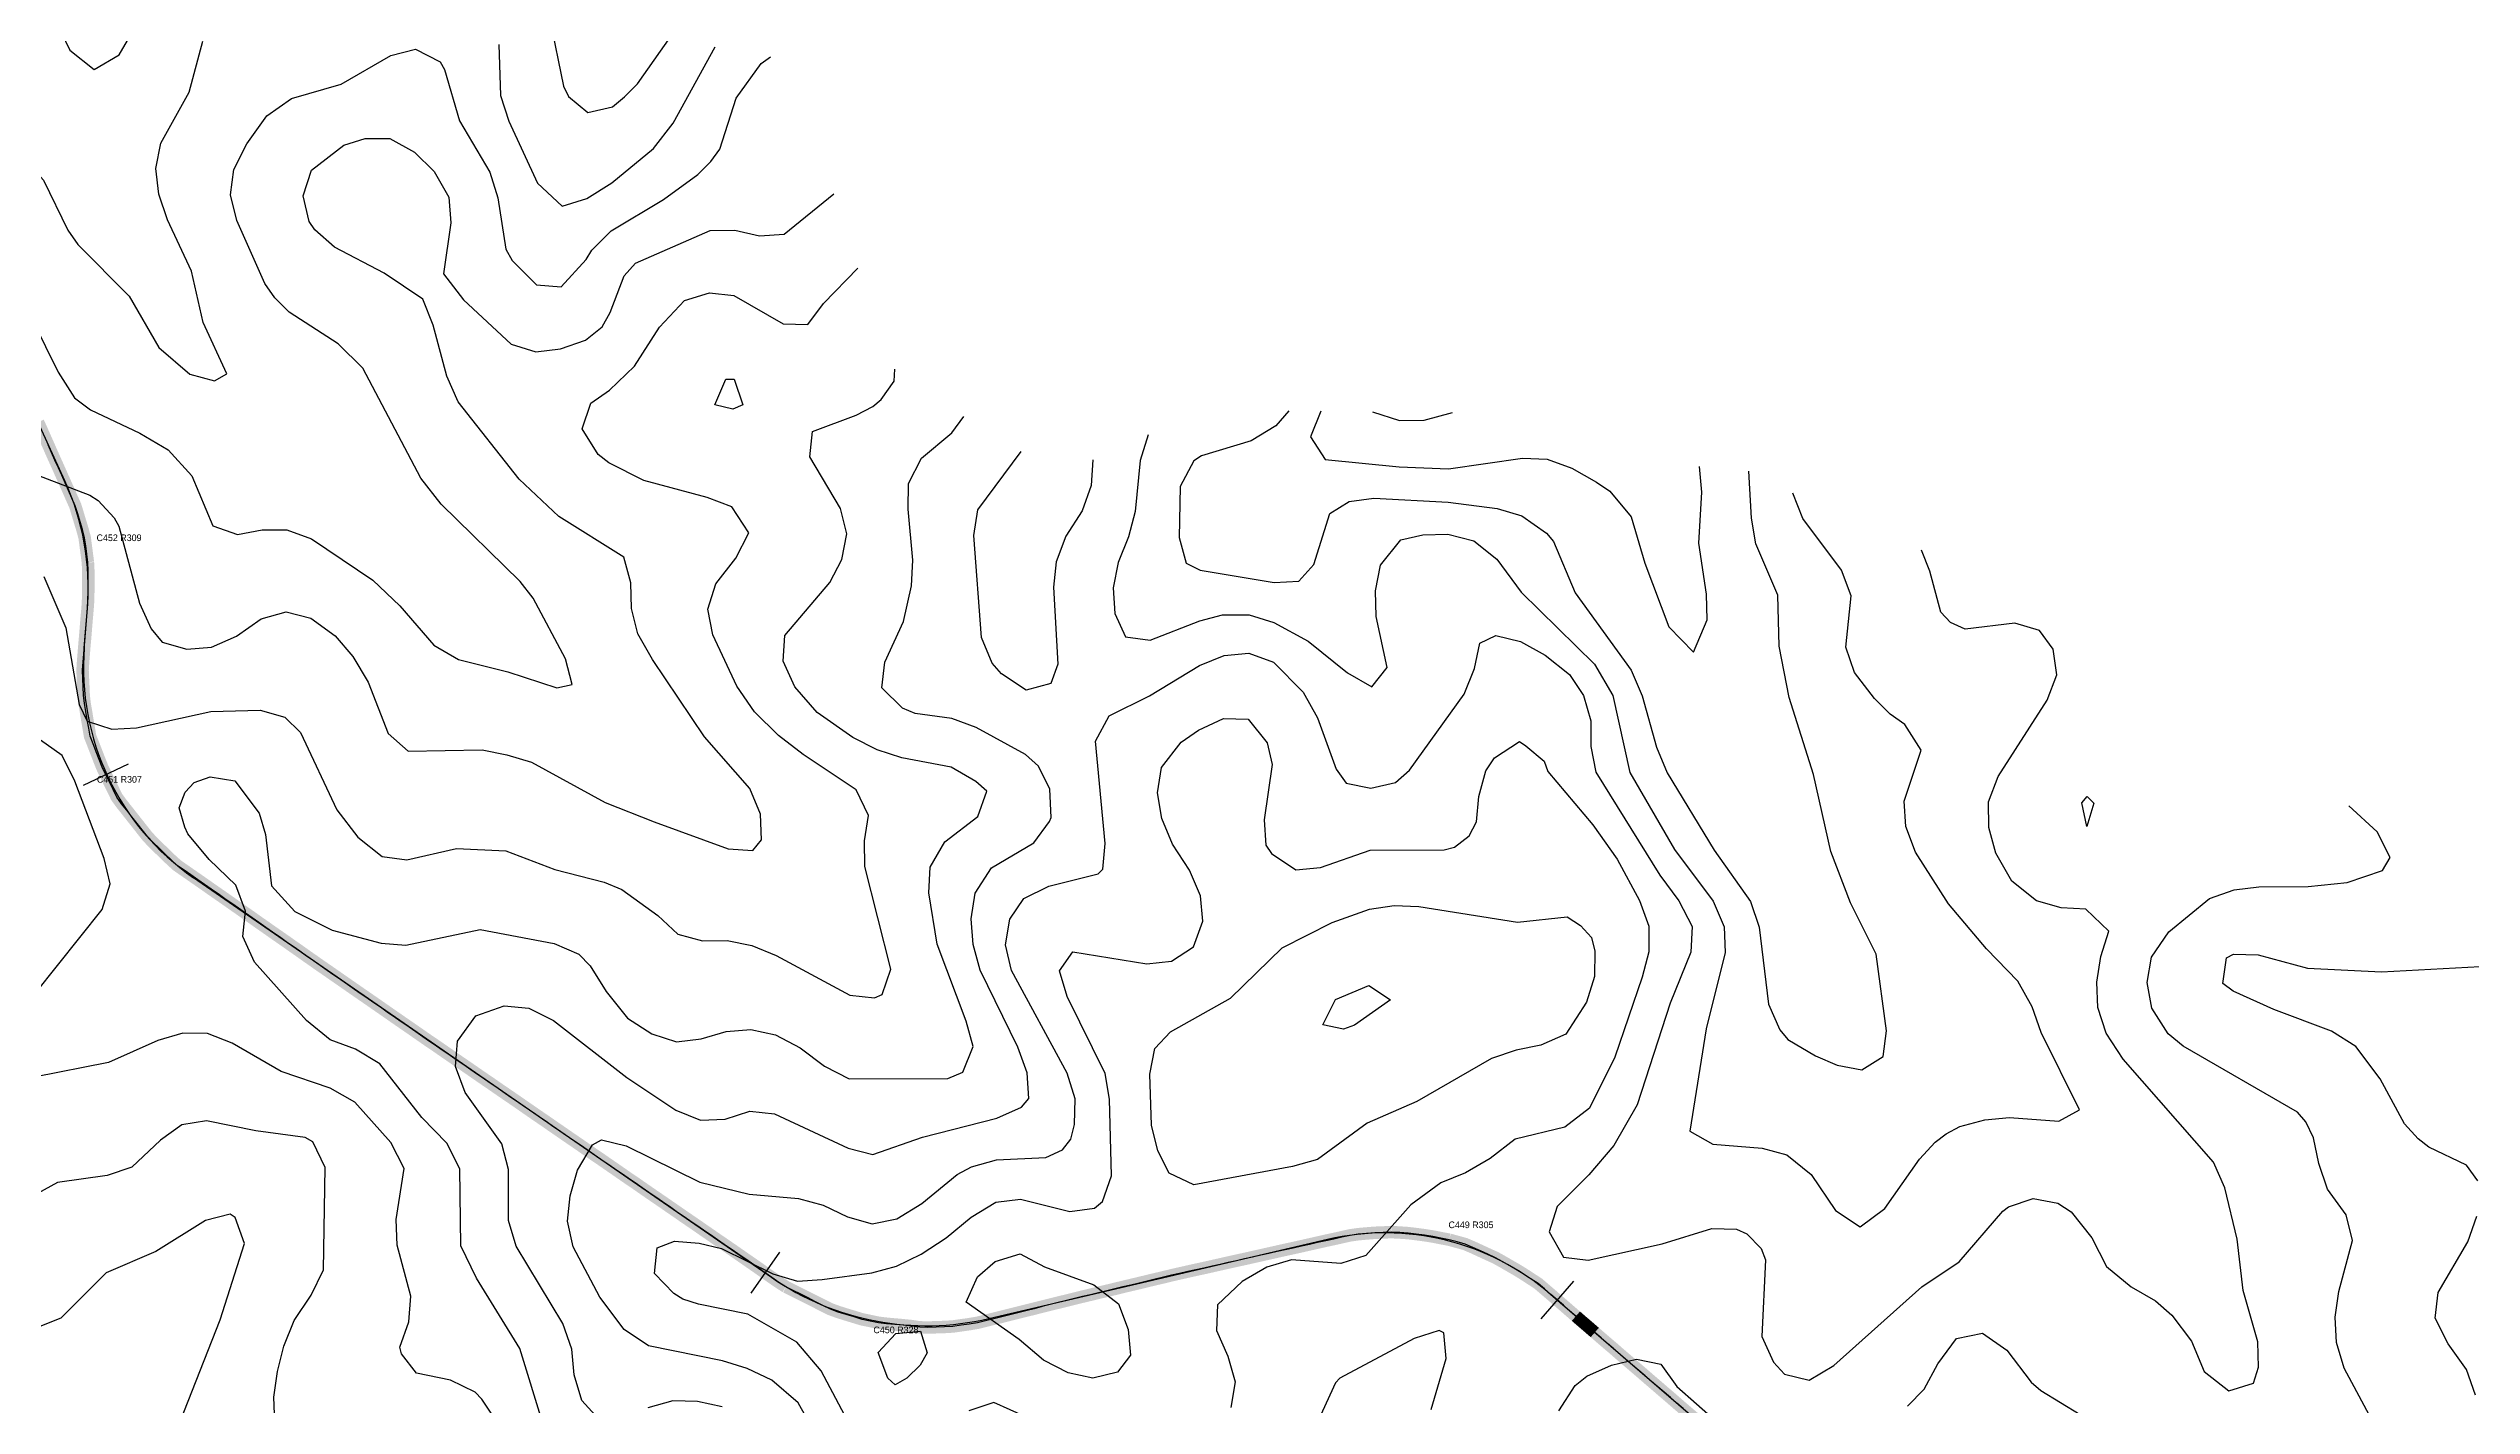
# Model space of a CAD drawing. Header units: metres. Extents: x 697254 to 930473, y 8023396 to 8227001.
# Drawn here: x 733718 to 736632, y 8196783 to 8198416 of the extents above; entities that cross this region are included whole.
import ezdxf

# ---------------------------------------------------------------- set-up
doc = ezdxf.new("R2010")
doc.units = ezdxf.units.M
for name, color, linetype in [('ALIGNMENT_FITTED', 4, 'Continuous'), ('CENTRELINE', 7, 'Continuous'), ('CHAINAGE', 7, 'Continuous'), ('CONTOUR_10M', 33, 'Continuous'), ('CONTOUR_INDEX_50M', 34, 'Continuous'), ('CURVE_LABELS', 4, 'Continuous'), ('GRADE_0-4', 3, 'Continuous'), ('GRADE_4-6', 2, 'Continuous')]:
    doc.layers.add(name, color=color, linetype=linetype)

msp = doc.modelspace()

# ---------------------------------------------------------------- linework, layer by layer
at = {"layer": 'ALIGNMENT_FITTED'}
for p, q in [((733738.2, 8197895.3), (733551, 8198304.2)), ((733761.6, 8197694.7), (733765.3, 8197742.1)), ((734587.9, 8196937.5), (733892.9, 8197418.1)), ((735256.4, 8196983), (734849.2, 8196887.8)), ((735752.3, 8196720.9), (735524.7, 8196917))]:
    msp.add_line(p, q, dxfattribs=at)
for centre, radius, start, end in [((733457.1, 8197766.6), 309.2, -4.5303, 24.5982), ((734067.5, 8197670.5), 306.9, 175.4697, -124.6649), ((735325.7, 8196686.2), 304.8, 49.2401, 103.1521), ((734774.5, 8197207.4), 328.1, -124.6649, -76.8479)]:
    msp.add_arc(centre, radius, start, end, dxfattribs=at)
at = {"layer": 'CENTRELINE'}
msp.add_polyline3d([(735684, 8196779.7, 1090.6), (735676.4, 8196786.3, 1090.6), (735668.9, 8196792.8, 1090.6), (735661.3, 8196799.3, 1090.6), (735653.7, 8196805.9, 1090.6), (735646.1, 8196812.4, 1090.7), (735638.6, 8196818.9, 1090.6), (735631, 8196825.5, 1090.2), (735623.4, 8196832, 1089.8), (735615.8, 8196838.5, 1089.5), (735608.2, 8196845, 1089.3), (735600.7, 8196851.6, 1088.7), (735593.1, 8196858.1, 1088.1), (735585.5, 8196864.6, 1087.6), (735577.9, 8196871.2, 1087.2), (735570.4, 8196877.7, 1086.7), (735562.8, 8196884.2, 1086.1), (735555.2, 8196890.8, 1085.5), (735547.7, 8196897.3, 1085), (735540.1, 8196903.9, 1084.4), (735532.6, 8196910.4, 1083.9), (735525, 8196917, 1083.5), (735517.4, 8196923.5, 1083.1), (735509.8, 8196930, 1082.8), (735501.4, 8196935.5, 1082.5), (735493.1, 8196940.9, 1082.4), (735484.6, 8196946.2, 1082.5), (735475.9, 8196951.2, 1082.5), (735467.3, 8196956.2, 1082.4), (735458.5, 8196961.1, 1082.5), (735449.4, 8196965.2, 1082.8), (735440.3, 8196969.4, 1082.9), (735431.2, 8196973.6, 1083.1), (735422.1, 8196977.5, 1083.3), (735412.4, 8196980.2, 1084.2), (735402.8, 8196982.8, 1085), (735392.9, 8196984.7, 1085.8), (735383.1, 8196986.6, 1086.6), (735373.2, 8196988.2, 1087.3), (735363.3, 8196989.5, 1088), (735353.4, 8196990.7, 1088.5), (735343.4, 8196991.4, 1089), (735333.4, 8196991.9, 1089.5), (735323.4, 8196991.5, 1090), (735313.5, 8196991.1, 1090.5), (735303.5, 8196990.3, 1091), (735293.5, 8196989.4, 1091.2), (735283.6, 8196988, 1091.4), (735273.9, 8196985.8, 1091.5), (735264.1, 8196983.6, 1091.4), (735254.3, 8196981.5, 1091.2), (735244.6, 8196979.3, 1091), (735234.8, 8196977.1, 1090.9), (735225.1, 8196974.9, 1090.7), (735215.3, 8196972.7, 1090.4), (735205.5, 8196970.6, 1090.4), (735195.8, 8196968.4, 1090.5), (735186, 8196966.2, 1090.5), (735176.3, 8196964, 1090.9), (735166.5, 8196961.8, 1091.3), (735156.7, 8196959.6, 1091.8), (735147, 8196957.5, 1092.1), (735137.2, 8196955.3, 1092.3), (735127.4, 8196953.1, 1092.5), (735117.7, 8196950.9, 1092.8), (735107.9, 8196948.7, 1092.9), (735098.2, 8196946.6, 1093.1), (735088.4, 8196944.4, 1093.5), (735078.6, 8196942.2, 1094.1), (735068.9, 8196940, 1094.8), (735059.2, 8196937.6, 1095.4), (735049.4, 8196935.3, 1096.1), (735039.7, 8196933, 1096.8), (735030, 8196930.6, 1097.5), (735020.2, 8196928.3, 1098.2), (735010.5, 8196926, 1099), (735000.8, 8196923.6, 1099.8), (734991.1, 8196921.3, 1100.4), (734981.3, 8196919, 1101.1), (734971.6, 8196916.6, 1101.8), (734961.9, 8196914.3, 1102.3), (734952.2, 8196911.9, 1102.8), (734942.5, 8196909.5, 1103.2), (734932.8, 8196907.1, 1103.2), (734923, 8196904.7, 1103.1), (734913.3, 8196902.3, 1103), (734903.6, 8196899.8, 1102.8), (734893.9, 8196897.4, 1102.6), (734884.2, 8196895, 1102.2), (734874.5, 8196892.6, 1101.7), (734864.8, 8196890.1, 1101), (734855.1, 8196887.7, 1100.3), (734845.4, 8196885.3, 1100), (734835.7, 8196882.9, 1099.6), (734825.8, 8196881.2, 1099.3), (734815.9, 8196879.8, 1099.4), (734806, 8196878.4, 1099.5), (734796.1, 8196877.8, 1099.7), (734786.1, 8196877.5, 1100.2), (734776.1, 8196877.1, 1100.7), (734766.1, 8196877.4, 1101.1), (734756.2, 8196878.9, 1100.9), (734746.3, 8196879.9, 1100.8), (734736.3, 8196880.8, 1100.5), (734726.4, 8196881.7, 1099.9), (734716.4, 8196882.9, 1099.2), (734706.6, 8196885, 1098.4), (734696.8, 8196887, 1097.5), (734687.3, 8196889.9, 1096.5), (734677.7, 8196892.8, 1095.5), (734668.2, 8196895.8, 1094.7), (734658.8, 8196899.2, 1094), (734649.8, 8196903.7, 1093.2), (734640.9, 8196908.2, 1092.8), (734632, 8196912.7, 1092.3), (734623, 8196917.2, 1091.7), (734614.1, 8196921.6, 1091.3), (734605.2, 8196926.1, 1091.1), (734596.8, 8196931.5, 1090.8), (734588.5, 8196937.2, 1090.6), (734580.3, 8196942.9, 1090.8), (734572.1, 8196948.7, 1090.9), (734563.9, 8196954.4, 1090.9), (734555.7, 8196960.1, 1090.8), (734547.5, 8196965.8, 1090.5), (734539.3, 8196971.5, 1090.3), (734531, 8196977.2, 1090.1), (734522.8, 8196982.8, 1089.7), (734514.6, 8196988.5, 1089.1), (734506.3, 8196994.2, 1088.4), (734498.1, 8196999.9, 1087.7), (734489.8, 8197005.6, 1087.2), (734481.6, 8197011.2, 1086.9), (734473.4, 8197016.9, 1086.6), (734465.1, 8197022.6, 1086.3), (734456.9, 8197028.3, 1086), (734448.7, 8197033.9, 1085.6), (734440.4, 8197039.6, 1085.4), (734432.2, 8197045.3, 1084.9), (734424, 8197051, 1084.5), (734415.7, 8197056.6, 1084), (734407.5, 8197062.3, 1083.5), (734399.3, 8197068, 1083.1), (734391, 8197073.7, 1082.7), (734382.8, 8197079.4, 1082.3), (734374.5, 8197085, 1081.5), (734366.3, 8197090.7, 1080.9), (734358.1, 8197096.4, 1080.4), (734349.8, 8197102.1, 1079.7), (734341.6, 8197107.7, 1078.9), (734333.4, 8197113.4, 1078.1), (734325.1, 8197119.1, 1077.6), (734316.9, 8197124.8, 1077.1), (734308.7, 8197130.4, 1076.6), (734300.4, 8197136.1, 1076), (734292.2, 8197141.8, 1075.5), (734284, 8197147.5, 1075.2), (734275.7, 8197153.2, 1074.8), (734267.5, 8197158.8, 1074.3), (734259.2, 8197164.5, 1073.9), (734251, 8197170.2, 1073.4), (734242.8, 8197175.8, 1072.8), (734234.5, 8197181.5, 1072.2), (734226.3, 8197187.2, 1071.7), (734218, 8197192.9, 1071.2), (734209.8, 8197198.5, 1070.7), (734201.6, 8197204.2, 1069.9), (734193.3, 8197209.9, 1069.1), (734185.1, 8197215.6, 1068.3), (734176.8, 8197221.2, 1067.5), (734168.6, 8197226.9, 1066.9), (734160.4, 8197232.6, 1066.4), (734152.2, 8197238.3, 1066.1), (734143.9, 8197244, 1066.1), (734135.7, 8197249.7, 1066.5), (734127.5, 8197255.4, 1066.7), (734119.3, 8197261.1, 1066.4), (734111.1, 8197266.8, 1066), (734102.9, 8197272.5, 1065.7), (734094.6, 8197278.2, 1065.4), (734086.4, 8197283.9, 1065.1), (734078.2, 8197289.6, 1064.8), (734070, 8197295.3, 1064.4), (734061.8, 8197301, 1064), (734053.6, 8197306.7, 1063.5), (734045.3, 8197312.4, 1063.2), (734037.1, 8197318.2, 1062.8), (734028.9, 8197323.9, 1062.5), (734020.8, 8197329.7, 1062.3), (734012.6, 8197335.4, 1062), (734004.4, 8197341.2, 1061.6), (733996.2, 8197346.9, 1061.3), (733988, 8197352.6, 1061.2), (733979.8, 8197358.4, 1061.1), (733971.6, 8197364.1, 1060.8), (733963.5, 8197369.9, 1060.3), (733955.3, 8197375.6, 1059.7), (733947.1, 8197381.4, 1059.4), (733938.9, 8197387.1, 1059.2), (733930.7, 8197392.9, 1058.9), (733922.5, 8197398.6, 1058.5), (733914.3, 8197404.3, 1057.8), (733906.1, 8197410.1, 1057.2), (733897.9, 8197415.8, 1057.2), (733889.7, 8197421.5, 1056.9), (733881.5, 8197427.2, 1056.4), (733873.3, 8197432.9, 1055.9), (733865.9, 8197439.6, 1055.5), (733858.7, 8197446.6, 1055.5), (733851.5, 8197453.5, 1055.4), (733844.3, 8197460.5, 1055.2), (733837.5, 8197467.8, 1054.9), (733831.3, 8197475.6, 1054.6), (733825.1, 8197483.5, 1054.2), (733818.9, 8197491.3, 1053.9), (733812.7, 8197499.2, 1053.6), (733806.5, 8197507, 1053.2), (733800.6, 8197515.1, 1052.8), (733796.2, 8197524.1, 1052.4), (733791.8, 8197533, 1052), (733787.4, 8197542, 1051.8), (733783.1, 8197551, 1051.6), (733779.4, 8197560.4, 1051.4), (733775.8, 8197569.7, 1051.1), (733772.2, 8197579, 1050.6), (733768.5, 8197588.3, 1050.2), (733766.9, 8197598.2, 1049.8), (733765.2, 8197608, 1049.6), (733763.6, 8197617.9, 1049.5), (733761.9, 8197627.8, 1049.5), (733760.8, 8197637.7, 1049.5), (733760.4, 8197647.7, 1049.4), (733759.9, 8197657.7, 1049.3), (733759.5, 8197667.7, 1049.2), (733760.1, 8197677.7, 1048.9), (733760.9, 8197687.6, 1048.7), (733761.7, 8197697.6, 1048.5), (733762.6, 8197707.6, 1048.4), (733763.4, 8197717.5, 1048.2), (733764.2, 8197727.5, 1047.5), (733765.1, 8197737.5, 1046.8), (733765.9, 8197747.4, 1046.1), (733766.3, 8197757.4, 1045.6), (733766.4, 8197767.4, 1045.2), (733766.4, 8197777.4, 1044.8), (733766.4, 8197787.4, 1044.5), (733765.9, 8197797.4, 1044.4), (733764.6, 8197807.3, 1044.4), (733763.3, 8197817.2, 1044.2), (733762, 8197827.1, 1043.9), (733759.4, 8197836.8, 1043.6), (733756.5, 8197846.3, 1043.2), (733753.6, 8197855.9, 1042.7), (733750.7, 8197865.5, 1042.2), (733746.6, 8197874.6, 1041.6), (733742.6, 8197883.8, 1040.8), (733738.5, 8197892.9, 1039.9), (733734.4, 8197902.1, 1039.1), (733730.4, 8197911.2, 1038.2), (733726.3, 8197920.3, 1037.3), (733722.2, 8197929.5, 1036.3), (733718.2, 8197938.6, 1035.3)], dxfattribs=at)
at = {"layer": 'CHAINAGE'}
for p, q in [((733814.4, 8197554.9), (733760.3, 8197529.1)), ((734597.4, 8196967.6), (734563.2, 8196918.3)), ((735552.2, 8196933.1), (735512.9, 8196887.8))]:
    msp.add_line(p, q, dxfattribs=at)
at = {"layer": 'CONTOUR_10M'}
for points, elevation in [([(733723.5, 8198456.8), (733744.1, 8198413.6), (733773.6, 8198390.1), (733803.5, 8198407.9), (733813.5, 8198425.1)], 1010), ([(734321.5, 8198450.4), (734337.6, 8198370.1), (734343.9, 8198357.9), (734367, 8198338.3), (734396.8, 8198345.3), (734411.1, 8198357.2), (734426.8, 8198372.9), (734487.1, 8198458.3)], 1010), ([(733653.8, 8198426.8), (733667.1, 8198395.9), (733669.5, 8198365.2), (733666, 8198334.5), (733671.4, 8198303.6), (733712.7, 8198257), (733741.8, 8198197.1), (733753.9, 8198179.8), (733815.7, 8198117.6), (733851.1, 8198055.7), (733888.4, 8198023.7), (733918, 8198015.6), (733933.1, 8198024.1), (733904.6, 8198085.9), (733890.3, 8198147.6), (733861.7, 8198209.4), (733851.3, 8198240.2), (733847.5, 8198271), (733853.5, 8198301.7), (733887.6, 8198362.8), (733904.2, 8198424.2)], 1020), ([(733699.6, 8198088.1), (733730, 8198026.3), (733749.9, 8197995.3), (733769.2, 8197980.8), (733828.3, 8197952.9), (733862.3, 8197932.6), (733891, 8197901.6), (733916.2, 8197841.2), (733945.8, 8197831), (733975.5, 8197836.7), (734005.2, 8197836.7), (734034.8, 8197825.7), (734108.6, 8197776.2), (734141.1, 8197745.1), (734181.9, 8197697.7), (734211.4, 8197680.4), (734270.7, 8197665.9), (734329.9, 8197646.7), (734348.2, 8197650.6), (734340.1, 8197681.5), (734301.3, 8197754.4), (734285.8, 8197774.3), (734190.5, 8197867.6), (734166.3, 8197898.6), (734096.4, 8198031.1), (734067, 8198060.4), (734008, 8198098.3), (733990.6, 8198115.7), (733978.7, 8198132.9), (733945.1, 8198208.5), (733937.5, 8198239.3), (733941.2, 8198270), (733957.1, 8198300.6), (733980.9, 8198334.3), (734010.8, 8198355.4), (734070.4, 8198372.6), (734130.1, 8198407.1), (734159.9, 8198414.5), (734189.5, 8198399.5), (734194.6, 8198390.3), (734212.8, 8198328.6), (734249.1, 8198266.7), (734258.9, 8198235.9), (734268.6, 8198174.2), (734276, 8198160.5), (734305.4, 8198131.2), (734335, 8198128.8), (734365.1, 8198161.6), (734371.8, 8198173.1), (734395.2, 8198196.3), (734458.2, 8198233.7), (734499.5, 8198264), (734514.9, 8198279.7), (734525.9, 8198294.5), (734545.5, 8198355.8), (734575.5, 8198397.5), (734586.6, 8198405.5)], 1030), ([(734260.2, 8198420.3), (734262.2, 8198358.8), (734272, 8198328), (734306.7, 8198253.3), (734336.1, 8198225.7), (734365.9, 8198235), (734395.8, 8198253.9), (734446.1, 8198295.3), (734469.8, 8198325.8), (734520.1, 8198417.5)], 1020), ([(733679.3, 8197912.2), (733768.1, 8197878.4), (733778.4, 8197872), (733797.5, 8197851), (733803.2, 8197841), (733827.8, 8197748.5), (733841.8, 8197717.6), (733855.3, 8197701.6), (733884.9, 8197693), (733914.6, 8197695.6), (733944.4, 8197708.5), (733974.4, 8197729.4), (734004.2, 8197738), (734033.8, 8197730.2), (734063.2, 8197708.9), (734084.6, 8197684.2), (734103.1, 8197653.3), (734126.9, 8197591.5), (734150.9, 8197570.3), (734240, 8197571.9), (734269.6, 8197566), (734299.2, 8197557.3), (734387.8, 8197508.6), (734446.9, 8197485.3), (734535.7, 8197453), (734565.3, 8197450.8), (734575.7, 8197463.7), (734574.7, 8197494.5), (734562, 8197525.4), (734507.2, 8197587.4), (734444.8, 8197680.4), (734427.3, 8197711.3), (734419.5, 8197742.1), (734418.9, 8197772.9), (734410.4, 8197803.7), (734332.1, 8197852.5), (734284.4, 8197897.3), (734211.3, 8197990.4), (734197.7, 8198021.3), (734180.9, 8198082.9), (734168.5, 8198113.8), (734122.1, 8198145.1), (734062.3, 8198176.5), (734038.8, 8198197.5), (734032, 8198207.5), (734024.9, 8198238.4), (734034.9, 8198269), (734073.6, 8198299.3), (734099.4, 8198307.1), (734129.1, 8198307.4), (734158.6, 8198290.7), (734182.1, 8198267.4), (734200.1, 8198236.5), (734202.5, 8198205.7), (734193.6, 8198144.3), (734217.4, 8198113.3), (734274.9, 8198059.9), (734304.5, 8198050.8), (734334.2, 8198054.3), (734364.1, 8198064.8), (734384.3, 8198080.8), (734394.1, 8198098.1), (734410.8, 8198142), (734424.4, 8198157.4), (734514, 8198196.6), (734543.7, 8198197.1), (734573.3, 8198190), (734603, 8198192.2), (734662.9, 8198240.8)], 1040), ([(734313.8, 8196759.3), (734285.4, 8196851.8), (734233.1, 8196936.7), (734214.3, 8196975.6), (734213.2, 8197067.9), (734197.7, 8197098.8), (734167.3, 8197129.8), (734117.1, 8197194.5), (734087.6, 8197212.1), (734057.2, 8197223.3), (734028.6, 8197246.4), (733966.4, 8197316.5), (733952.4, 8197347.4), (733955.6, 8197378.1), (733943.9, 8197409), (733911.9, 8197440), (733885.9, 8197471.1), (733882.6, 8197478.9), (733875.7, 8197502), (733883, 8197521.1), (733893.6, 8197532.5), (733912.9, 8197539.6), (733942.6, 8197534.5), (733971.9, 8197495.7), (733979.4, 8197470.1), (733986.5, 8197408.5), (734014.6, 8197377.5), (734059.5, 8197355.1), (734118.7, 8197339.3), (734148.4, 8197337), (734237.6, 8197355.9), (734326.6, 8197339), (734356.1, 8197326.3), (734370, 8197312.2), (734389.1, 8197281.2), (734414.7, 8197249.4), (734444.2, 8197230.3), (734473.8, 8197220.7), (734503.5, 8197224.3), (734533.3, 8197233.1), (734563, 8197235.7), (734592.7, 8197229), (734622.2, 8197213.7), (734651.7, 8197191.6), (734681.2, 8197176.4), (734800, 8197176.8), (734817.8, 8197184.4), (734830.6, 8197215), (734821.9, 8197245.8), (734787.1, 8197338.4), (734777.1, 8197400), (734778.8, 8197430.8), (734796.4, 8197461.3), (734836, 8197491.7), (734846.9, 8197522.3), (734833.5, 8197533.8), (734804, 8197551.1), (734744.7, 8197562.3), (734715.1, 8197572), (734685.6, 8197586.7), (734642.7, 8197616.7), (734616, 8197647.8), (734602.1, 8197678.7), (734603.9, 8197709.4), (734657.9, 8197773.4), (734672.5, 8197800.9), (734678.5, 8197831.6), (734671, 8197862.4), (734634, 8197924.3), (734637.4, 8197955), (734689.8, 8197974.5), (734709.6, 8197985), (734719.7, 8197993.2), (734735.3, 8198015.5), (734736.1, 8198029.7)], 1060), ([(734533.2, 8198017.7), (734543, 8198017.6), (734553.6, 8197986.7), (734541.4, 8197981.5), (734519.9, 8197987), (734533.2, 8198017.7)], 1060), ([(734379.8, 8196767.2), (734360, 8196789.5), (734350.8, 8196820.4), (734347.7, 8196851.2), (734336.9, 8196882), (734280.7, 8196974.9), (734271.6, 8197005.7), (734271.7, 8197067.2), (734263.5, 8197098.1), (734219.4, 8197160), (734207.8, 8197190.9), (734210.5, 8197221.6), (734232.2, 8197252.1), (734266.4, 8197264.1), (734296, 8197261.4), (734325.6, 8197246.4), (734413.9, 8197177.9), (734472.9, 8197138.6), (734502.5, 8197126.7), (734532.2, 8197127.8), (734562, 8197137.4), (734591.6, 8197134.3), (734680.3, 8197092.7), (734709.9, 8197085.3), (734769.5, 8197106), (734858.9, 8197128.8), (734888.7, 8197142.3), (734897.3, 8197152.7), (734895.3, 8197183.5), (734884.1, 8197214.4), (734838.8, 8197307.1), (734830.3, 8197338), (734828, 8197368.7), (734832.8, 8197399.4), (734852.5, 8197430), (734903.4, 8197460.2), (734922.1, 8197485.9), (734924.3, 8197490.7), (734922.5, 8197524.7), (734909, 8197552.4), (734893.3, 8197566.3), (734834.2, 8197599), (734804.6, 8197609.5), (734760.5, 8197615.5), (734745.4, 8197621.9), (734720.7, 8197646.6), (734724.3, 8197677.4), (734746.5, 8197726.5), (734756.2, 8197769.3), (734758, 8197800), (734752.2, 8197861.6), (734752.5, 8197892.3), (734768.4, 8197922.9), (734804.8, 8197953.2), (734819.2, 8197972.8)], 1070), ([(735210.2, 8197979.6), (735194.5, 8197961.7), (735164.6, 8197943.6), (735105, 8197925.7), (735095.9, 8197919.4), (735079.4, 8197888.8), (735078.1, 8197827.3), (735086.7, 8197796.5), (735103.5, 8197787.9), (735192.5, 8197773.4), (735222.2, 8197775), (735240.1, 8197794.8), (735259.4, 8197856.1), (735282.6, 8197870.7), (735312.4, 8197874.5), (735401.4, 8197869.9), (735460.7, 8197862.3), (735490.3, 8197853.4), (735519.8, 8197832.4), (735528.3, 8197822.4), (735554.5, 8197760.7), (735621.7, 8197667.7), (735634.9, 8197636.8), (735652.1, 8197575.1), (735665, 8197544.2), (735721.5, 8197451.4), (735765.1, 8197389.4), (735775.6, 8197358.5), (735786.7, 8197266.1), (735800.3, 8197235.2), (735810.2, 8197223.4), (735843.3, 8197204), (735869.3, 8197192.5), (735898.9, 8197187), (735924.7, 8197203.2), (735928.6, 8197233.9), (735916.2, 8197326.2), (735885.4, 8197388.1), (735861.7, 8197449.8), (735841.1, 8197542.3), (735811.5, 8197634.9), (735799.8, 8197696.5), (735798, 8197758), (735771.7, 8197819.8), (735766.2, 8197850.6), (735763.1, 8197907.1)], 1060), ([(735310.8, 8197978.5), (735343.1, 8197968), (735372.8, 8197968.3), (735406.9, 8197977.5)], 1040), ([(735040.8, 8197950.7), (735031.2, 8197920), (735025.1, 8197858.6), (735017.1, 8197828), (735004.8, 8197797.3), (734998.6, 8197766.7), (735000.6, 8197735.9), (735013.6, 8197707.8), (735043.2, 8197703.9), (735102.9, 8197727), (735130.2, 8197734.5), (735162.4, 8197734.4), (735192, 8197725), (735233.4, 8197702.6), (735280.4, 8197664.4), (735309.9, 8197647.9), (735328.3, 8197670.8), (735314.9, 8197732.5), (735314.2, 8197763.2), (735320.1, 8197793.9), (735344.5, 8197824.4), (735371.3, 8197830.7), (735401, 8197831.3), (735432.5, 8197823.5), (735460.1, 8197801.2), (735489.2, 8197761.4), (735577.5, 8197675.1), (735599.7, 8197637.2), (735620.1, 8197544.7), (735673.9, 8197451.9), (735720.1, 8197389.9), (735733.3, 8197359), (735734.6, 8197328.2), (735711.8, 8197236.2), (735692.1, 8197113.4), (735719.8, 8197097.7), (735779.1, 8197093), (735808.7, 8197084.8), (735838.2, 8197061.2), (735867.4, 8197018.1), (735896.9, 8196998.1), (735926.8, 8197020.2), (735968.2, 8197079.7), (735987.1, 8197100.2), (736000.6, 8197110.1), (736017, 8197118.9), (736046.8, 8197127), (736076.5, 8197129.6), (736135.8, 8197125.5), (736160.6, 8197139.1), (736114.5, 8197231.9), (736103.9, 8197262.7), (736086.7, 8197293.7), (736049, 8197332.8), (736003.4, 8197386.8), (735963.4, 8197448.7), (735951.8, 8197479.6), (735950, 8197510.4), (735970.5, 8197571.7), (735950.9, 8197602.6), (735933.2, 8197614.9), (735914.2, 8197633.8), (735890.1, 8197664.8), (735879.6, 8197695.6), (735886.3, 8197757.1), (735874.4, 8197787.9), (735827.9, 8197850), (735816, 8197880.8)], 1070), ([(734974.4, 8197920.7), (734972.5, 8197889.9), (734961.6, 8197859.3), (734941.7, 8197828.8), (734930.1, 8197798.1), (734927.2, 8197767.4), (734932.4, 8197675.1), (734923.9, 8197651.6), (734894.1, 8197643.7), (734864.6, 8197663.3), (734853.1, 8197676), (734840.4, 8197706.9), (734831.4, 8197829.9), (734836.1, 8197860.6), (734888.2, 8197930.9)], 1080), ([(734637.2, 8196755.8), (734620, 8196786.7), (734588.2, 8196813.8), (734558.6, 8196827.8), (734529, 8196837), (734440.2, 8196855.3), (734410.7, 8196874.7), (734381.4, 8196913.7), (734349.3, 8196974.1), (734342.7, 8197005), (734346, 8197035.7), (734354.7, 8197066.3), (734372.8, 8197096.9), (734383.4, 8197102.8), (734413, 8197095.8), (734501.7, 8197051.9), (734560.9, 8197037.7), (734620.2, 8197032.5), (734649.9, 8197024.5), (734679.4, 8197010.4), (734709, 8197002), (734738.8, 8197007.9), (734768.7, 8197026.3), (734811, 8197061.4), (734828.5, 8197070.5), (734858.3, 8197078.9), (734917.8, 8197081.8), (734937.7, 8197090.8), (734947.7, 8197103.8), (734952.4, 8197121.4), (734953, 8197152.1), (734943.5, 8197183), (734876.7, 8197306.7), (734869.3, 8197337.5), (734874.6, 8197368.2), (734891.4, 8197393.1), (734921.3, 8197408), (734980.8, 8197422.9), (734986.3, 8197428.5), (734989.2, 8197459.3), (734977.7, 8197582.4), (734994, 8197612.9), (735042.5, 8197636.7), (735102.4, 8197673.3), (735132.1, 8197685.4), (735161.9, 8197688.2), (735191.5, 8197677.3), (735227.4, 8197641.2), (735244.3, 8197610.3), (735267.1, 8197548.5), (735279, 8197531.9), (735308.6, 8197525.7), (735338.4, 8197532.6), (735355, 8197547.6), (735420.8, 8197639.1), (735433.1, 8197669.7), (735439.5, 8197700.4), (735459.1, 8197709.3), (735488.7, 8197702.1), (735518.2, 8197686), (735547.7, 8197662.7), (735564.5, 8197637.5), (735573.2, 8197606.7), (735573.1, 8197576), (735579, 8197545.1), (735656.2, 8197421.3), (735678.8, 8197390.3), (735695, 8197359.4), (735693.5, 8197328.7), (735668.7, 8197267.4), (735628.8, 8197144.9), (735601, 8197096), (735570.9, 8197060.8), (735532.7, 8197022.9), (735523.1, 8196992.2), (735540.1, 8196961.8), (735569.8, 8196958.2), (735659.1, 8196978), (735718.7, 8196996.2), (735748.4, 8196995.5), (735760.9, 8196989.7), (735777.8, 8196972.1), (735783.3, 8196958.7), (735778.8, 8196866.5), (735792.9, 8196835.6), (735805.9, 8196820.9), (735835.5, 8196813.7), (735865.4, 8196831.3), (735971.3, 8196925.9), (736016.2, 8196956.2), (736068.5, 8197017.1), (736075.3, 8197022.4), (736105.1, 8197032.2), (736134.8, 8197026.8), (736150.9, 8197016.2), (736175.7, 8196985.2), (736193.3, 8196950.5), (736222.8, 8196926.1), (736252.3, 8196909.1), (736271.9, 8196891.9), (736295.5, 8196860.9), (736310.8, 8196824.4), (736340.2, 8196801), (736370, 8196810.4), (736376.2, 8196829.3), (736375.3, 8196860), (736357.6, 8196921.7), (736350.3, 8196983.3), (736335.6, 8197045), (736321.8, 8197075.9), (736213.3, 8197200), (736192.8, 8197231), (736182.8, 8197261.9), (736181.6, 8197292.6), (736186.6, 8197323.3), (736196.1, 8197354), (736168.3, 8197380.5), (736138.6, 8197382), (736109, 8197390.2), (736079.6, 8197413.8), (736060.2, 8197447.7), (736051.6, 8197478.5), (736051.4, 8197509.3), (736063, 8197539.9), (736121.9, 8197631.5), (736133.7, 8197662.1), (736129, 8197692.9), (736112.5, 8197715.5), (736082.9, 8197724.2), (736023.4, 8197716.9), (736005.5, 8197725), (735994, 8197737.6), (735980.9, 8197786.8), (735970.6, 8197811.9)], 1080), ([(735080.4, 8197581.3), (735101.5, 8197595.8), (735131.3, 8197609.5), (735161, 8197608.7), (735184.1, 8197580.2), (735190.1, 8197554.4), (735180.5, 8197487.9), (735182.4, 8197457.2), (735189, 8197447.2), (735218.5, 8197427.7), (735248.2, 8197430.4), (735307.8, 8197451.3), (735396.9, 8197451.5), (735409.2, 8197454.7), (735426.8, 8197468.4), (735435.8, 8197485.2), (735438.3, 8197515.9), (735446.9, 8197546.6), (735457.5, 8197562.4), (735487.4, 8197581.9), (735494.8, 8197576.8), (735516.9, 8197558.3), (735521.5, 8197545.8), (735575.4, 8197481.9), (735604.7, 8197440.4), (735631.6, 8197390.8), (735642.7, 8197360), (735642.7, 8197329.2), (735635, 8197298.5), (735602.1, 8197202.5), (735571.7, 8197140.8), (735541.8, 8197118.3), (735482.2, 8197103.5), (735452.3, 8197080.4), (735422.4, 8197063.2), (735392.6, 8197051.1), (735356.9, 8197024.8), (735302.5, 8196963.7), (735272.7, 8196954.1), (735213.4, 8196958.6), (735183.6, 8196949.9), (735153.7, 8196932.4), (735124.4, 8196904.3), (735123.1, 8196873.6), (735136.8, 8196842.7), (735145.6, 8196811.8), (735140.2, 8196781.1)], 1090), ([(734700.9, 8196724.4), (734647.7, 8196824.9), (734618.4, 8196859.4), (734559.3, 8196893.2), (734500.1, 8196905.3), (734481.1, 8196911.2), (734470.5, 8196918.2), (734447.4, 8196942.3), (734450.6, 8196973.1), (734471.2, 8196981.1), (734500.9, 8196978.6), (734527.9, 8196972.2), (734589.6, 8196941.9), (734619.2, 8196932.9), (734648.9, 8196935), (734708.4, 8196943.1), (734738.2, 8196950.8), (734768, 8196965.3), (734797.9, 8196985), (734827.9, 8197009.8), (734857.8, 8197028), (734887.5, 8197031.7), (734946.7, 8197016.8), (734976.5, 8197020.9), (734985.9, 8197028.8), (734996.9, 8197059.4), (734994.5, 8197151.7), (734989.3, 8197182.5), (734943.5, 8197275.2), (734934.2, 8197306.1), (734950.1, 8197329.2), (735039.1, 8197314.7), (735068.8, 8197317.8), (735095.5, 8197335.1), (735106.5, 8197365.7), (735103.7, 8197396.5), (735090.7, 8197427.4), (735070.3, 8197458.6), (735057.2, 8197489.3), (735052, 8197520.1), (735057, 8197550.8), (735080.4, 8197581.3)], 1090), ([(736163.4, 8197508.1), (736169.8, 8197516), (736177.9, 8197507.9), (736169.4, 8197479.6), (736163.4, 8197508.1)], 1090), ([(736512.1, 8196766.3), (736479.1, 8196828.1), (736469.8, 8196859), (736468.2, 8196889.8), (736472.6, 8196920.5), (736488.9, 8196981.8), (736481.3, 8197012.6), (736459, 8197043.6), (736448.4, 8197074.5), (736442.3, 8197105.3), (736432.8, 8197124.6), (736422.9, 8197136.3), (736285.3, 8197215.4), (736267.4, 8197230.2), (736247.9, 8197261.2), (736242.2, 8197292), (736247.2, 8197322.7), (736268.1, 8197353.2), (736316.9, 8197393.1), (736346.7, 8197403.6), (736376.5, 8197407.3), (736435.9, 8197407.4), (736482.7, 8197412.4), (736525.2, 8197427), (736534.3, 8197442.6), (736518.8, 8197473.5), (736484.8, 8197504.6)], 1090), ([(735266.3, 8197271.8), (735306.1, 8197288.4), (735332.1, 8197271.1), (735289, 8197240.8), (735275.8, 8197236.1), (735250.9, 8197241.2), (735266.3, 8197271.8)], 1110), ([(733990.6, 8196762.7), (733989.4, 8196793.5), (733993.9, 8196824.2), (734001.7, 8196854.9), (734013.8, 8196885.5), (734034.2, 8196916), (734049.4, 8196946.6), (734051.3, 8197069.6), (734036.5, 8197100.5), (734027.1, 8197105.7), (733967.8, 8197113.6), (733908.5, 8197125.6), (733878.8, 8197120.9), (733853.1, 8197102.5), (733818.8, 8197070.1), (733789, 8197060), (733729.5, 8197051.5), (733669.8, 8197018.9)], 1040), ([(733876.8, 8196764), (733924.8, 8196886.5), (733954.3, 8196978.4), (733943.1, 8197009.3), (733937, 8197013.3), (733907.2, 8197005.9), (733847.4, 8196968.7), (733787.8, 8196943), (733733.4, 8196888.5), (733697.9, 8196874.3)], 1030), ([(735381.3, 8196778.5), (735399.1, 8196839.8), (735396.3, 8196870.6), (735390.7, 8196873.4), (735360.9, 8196864.1), (735271.3, 8196816.4), (735266.2, 8196810.5), (735224.1, 8196718.7)], 1080), ([(735953.9, 8196782.7), (735974.1, 8196802.9), (735990.6, 8196833.4), (736012.9, 8196863.9), (736044, 8196870.5), (736073.5, 8196849.9), (736102.7, 8196811.5), (736114.4, 8196801.4), (736161.7, 8196772.4)], 1090), ([(735534.6, 8196776.9), (735554.2, 8196807.4), (735568.3, 8196818.5), (735598.1, 8196831.9), (735627.9, 8196839), (735657.5, 8196832.9), (735676.5, 8196806.1), (735747.4, 8196743.8)], 1090), ([(734528.5, 8196781.8), (734498.8, 8196788), (734469.1, 8196789), (734439.3, 8196780.5)], 1070), ([(734914.3, 8196760.6), (734855.2, 8196786.9), (734825.4, 8196776.8)], 1090)]:
    msp.add_lwpolyline(points, dxfattribs=dict(at, elevation=elevation))
at = {"layer": 'CONTOUR_INDEX_50M'}
for points, elevation in [([(733713.1, 8197780.5), (733739.4, 8197718.7), (733755.3, 8197626.3), (733765.2, 8197606.5), (733794.8, 8197597), (733824.5, 8197598.6), (733913.8, 8197618.2), (733973.2, 8197619.6), (734002.8, 8197611.4), (734021.6, 8197592.7), (734065.2, 8197499.9), (734090.3, 8197467), (734119.8, 8197443.5), (734149.5, 8197439.8), (734209, 8197453.2), (734268.4, 8197450.6), (734327.5, 8197427.9), (734386.7, 8197412.9), (734407.8, 8197404), (734451.4, 8197372.8), (734475.2, 8197350.2), (734504.8, 8197342.4), (734534.5, 8197342.5), (734564.1, 8197336.7), (734593.7, 8197324.6), (734682.3, 8197277), (734711.9, 8197273.7), (734720.8, 8197277.6), (734731.5, 8197308.3), (734700.3, 8197431.6), (734699.6, 8197462.4), (734704.4, 8197493.1), (734689.9, 8197524), (734626, 8197566.5), (734596.5, 8197589.3), (734567.4, 8197617.5), (734546.1, 8197648.5), (734517.3, 8197710.3), (734511.5, 8197741.1), (734520.9, 8197771.8), (734545.2, 8197802.3), (734560.8, 8197832.9), (734540.1, 8197864.3), (734510.5, 8197875.5), (734434.2, 8197895.7), (734392.2, 8197917.3), (734379.5, 8197927.1), (734360.4, 8197958), (734370.6, 8197988.7), (734393.1, 8198004.7), (734423.1, 8198033.2), (734453.3, 8198080.1), (734483.4, 8198112.2), (734513.2, 8198121.6), (734542.8, 8198118.2), (734601.9, 8198084.4), (734631.5, 8198083.4), (734650.3, 8198108.6), (734691.7, 8198151.1)], 1050), ([(735248.6, 8197979.2), (735236, 8197948.6), (735253.5, 8197921.1), (735342.5, 8197912.2), (735401.9, 8197910.1), (735491.1, 8197922.6), (735520.8, 8197921.4), (735550.4, 8197910.8), (735579.9, 8197894), (735595.9, 8197883.2), (735621.6, 8197852.2), (735638.2, 8197796.6), (735667.1, 8197719.9), (735696.5, 8197689.4), (735712.9, 8197728.2), (735712.1, 8197759), (735703.1, 8197820.6), (735706.5, 8197882), (735703.9, 8197912.8)], 1050), ([(733702.3, 8197279), (733783.2, 8197380), (733792.6, 8197410.6), (733785.4, 8197441.4), (733750.3, 8197534.1), (733734.9, 8197565), (733646.8, 8197627.4)], 1050), ([(735262, 8197364.1), (735307, 8197380.3), (735336.8, 8197384.7), (735366.5, 8197383.4), (735485.1, 8197364.5), (735544.5, 8197370.9), (735560.6, 8197360.8), (735574, 8197346.4), (735578.1, 8197329.9), (735577.6, 8197299.2), (735567.8, 8197268.5), (735543, 8197229.9), (735513.2, 8197216.8), (735483.4, 8197210.9), (735453.6, 8197200.7), (735363.9, 8197149), (735304.3, 8197122.9), (735244.4, 8197079.3), (735214.6, 8197070.8), (735095.6, 8197048.8), (735066, 8197062.7), (735052.6, 8197089.6), (735045, 8197120.4), (735043, 8197181.9), (735048.8, 8197212.6), (735067.9, 8197232.9), (735139.8, 8197273.1), (735201.8, 8197334), (735262, 8197364.1)], 1100), ([(736639.9, 8197053.6), (736626.1, 8197072.6), (736581, 8197094), (736568, 8197103.9), (736551.6, 8197122.3), (736522.5, 8197176.2), (736493.2, 8197215.1), (736463.7, 8197233.4), (736394.4, 8197259.6), (736345.4, 8197281.6), (736333.1, 8197291), (736337.6, 8197321.7), (736345.9, 8197326.3), (736375.6, 8197325.5), (736434.8, 8197309.2), (736523.9, 8197304.9), (736672.4, 8197313)], 1100), ([(734260.5, 8196759.8), (734239.7, 8196790.8), (734231.7, 8196799.6), (734202.1, 8196813.7), (734161.1, 8196822.4), (734143.1, 8196845.5), (734140.8, 8196853.4), (734151.9, 8196884), (734154.3, 8196914.7), (734137.9, 8196976.4), (734136.4, 8197007.2), (734146.1, 8197068.6), (734130.2, 8197099.5), (734086.9, 8197148.3), (734057.4, 8197164.9), (733998.2, 8197184.9), (733939.2, 8197219.3), (733909.6, 8197230.7), (733879.9, 8197231.2), (733850.1, 8197222.2), (733790.5, 8197195.8), (733701.2, 8197178.3)], 1050), ([(736637, 8196795.7), (736626, 8196826.6), (736603.9, 8196857.5), (736588.4, 8196888.5), (736591.9, 8196919.2), (736627.9, 8196980.3), (736638.4, 8197010.9)], 1100), ([(734835.8, 8196938.2), (734857, 8196956.7), (734886.8, 8196965.8), (734916.3, 8196950.2), (734975.5, 8196928.6), (735005.2, 8196905.6), (735016.7, 8196874.7), (735019.8, 8196843.9), (735004.1, 8196823.3), (734974.3, 8196816.4), (734944.7, 8196822.8), (734915.1, 8196838), (734885.7, 8196862.9), (734822.1, 8196907.6), (734835.8, 8196938.2)], 1100), ([(734716.1, 8196847.2), (734737.3, 8196869.9), (734767, 8196872.7), (734775, 8196846.6), (734766.6, 8196832), (734750.6, 8196816.1), (734736.6, 8196808.4), (734727.8, 8196816.3), (734716.1, 8196847.2)], 1100)]:
    msp.add_lwpolyline(points, dxfattribs=dict(at, elevation=elevation))
at = {"layer": 'GRADE_0-4', "const_width": 15}
for points in [[(734152.2, 8197238.3), (734143.9, 8197244), (734135.7, 8197249.7), (734127.5, 8197255.4), (734119.3, 8197261.1), (734111.1, 8197266.8), (734102.9, 8197272.5), (734094.6, 8197278.2), (734086.4, 8197283.9), (734078.2, 8197289.6), (734070, 8197295.3), (734061.8, 8197301), (734053.6, 8197306.7), (734045.3, 8197312.4), (734037.1, 8197318.2), (734028.9, 8197323.9), (734020.8, 8197329.7), (734012.6, 8197335.4), (734004.4, 8197341.2), (733996.2, 8197346.9), (733988, 8197352.6), (733979.8, 8197358.4), (733971.6, 8197364.1), (733963.5, 8197369.9), (733955.3, 8197375.6), (733947.1, 8197381.4), (733938.9, 8197387.1), (733930.7, 8197392.9), (733922.5, 8197398.6), (733914.3, 8197404.3), (733906.1, 8197410.1), (733897.9, 8197415.8), (733889.7, 8197421.5), (733881.5, 8197427.2), (733873.3, 8197432.9), (733865.9, 8197439.6), (733858.7, 8197446.6), (733851.5, 8197453.5), (733844.3, 8197460.5), (733837.5, 8197467.8), (733831.3, 8197475.6), (733825.1, 8197483.5), (733818.9, 8197491.3), (733812.7, 8197499.2), (733806.5, 8197507), (733800.6, 8197515.1), (733796.2, 8197524.1), (733791.8, 8197533), (733787.4, 8197542), (733783.1, 8197551), (733779.4, 8197560.4), (733775.8, 8197569.7), (733772.2, 8197579), (733768.5, 8197588.3), (733766.9, 8197598.2), (733765.2, 8197608), (733763.6, 8197617.9), (733761.9, 8197627.8), (733760.8, 8197637.7), (733760.4, 8197647.7), (733759.9, 8197657.7), (733759.5, 8197667.7), (733760.1, 8197677.7), (733760.9, 8197687.6), (733761.7, 8197697.6), (733762.6, 8197707.6), (733763.4, 8197717.5), (733764.2, 8197727.5), (733765.1, 8197737.5), (733765.9, 8197747.4), (733766.3, 8197757.4), (733766.4, 8197767.4), (733766.4, 8197777.4), (733766.4, 8197787.4), (733765.9, 8197797.4)], [(734605.2, 8196926.1), (734596.8, 8196931.5), (734588.5, 8196937.2), (734580.3, 8196942.9), (734572.1, 8196948.7), (734563.9, 8196954.4), (734555.7, 8196960.1), (734547.5, 8196965.8), (734539.3, 8196971.5), (734531, 8196977.2), (734522.8, 8196982.8), (734514.6, 8196988.5), (734506.3, 8196994.2), (734498.1, 8196999.9), (734489.8, 8197005.6), (734481.6, 8197011.2), (734473.4, 8197016.9)], [(735333.4, 8196991.9), (735323.4, 8196991.5), (735313.5, 8196991.1), (735303.5, 8196990.3), (735293.5, 8196989.4), (735283.6, 8196988), (735273.9, 8196985.8), (735264.1, 8196983.6), (735254.3, 8196981.5), (735244.6, 8196979.3), (735234.8, 8196977.1), (735225.1, 8196974.9), (735215.3, 8196972.7), (735205.5, 8196970.6), (735195.8, 8196968.4), (735186, 8196966.2), (735176.3, 8196964), (735166.5, 8196961.8), (735156.7, 8196959.6), (735147, 8196957.5), (735137.2, 8196955.3), (735127.4, 8196953.1), (735117.7, 8196950.9), (735107.9, 8196948.7)], [(735555.2, 8196890.8), (735547.7, 8196897.3), (735540.1, 8196903.9), (735532.6, 8196910.4), (735525, 8196917), (735517.4, 8196923.5), (735509.8, 8196930), (735501.4, 8196935.5), (735493.1, 8196940.9), (735484.6, 8196946.2), (735475.9, 8196951.2), (735467.3, 8196956.2), (735458.5, 8196961.1), (735449.4, 8196965.2), (735440.3, 8196969.4), (735431.2, 8196973.6), (735422.1, 8196977.5), (735412.4, 8196980.2), (735402.8, 8196982.8)], [(734971.6, 8196916.6), (734961.9, 8196914.3), (734952.2, 8196911.9), (734942.5, 8196909.5), (734932.8, 8196907.1), (734923, 8196904.7), (734913.3, 8196902.3), (734903.6, 8196899.8), (734893.9, 8196897.4), (734884.2, 8196895), (734874.5, 8196892.6), (734864.8, 8196890.1), (734855.1, 8196887.7), (734845.4, 8196885.3), (734835.7, 8196882.9), (734825.8, 8196881.2), (734815.9, 8196879.8), (734806, 8196878.4), (734796.1, 8196877.8), (734786.1, 8196877.5), (734776.1, 8196877.1), (734766.1, 8196877.4), (734756.2, 8196878.9), (734746.3, 8196879.9), (734736.3, 8196880.8), (734726.4, 8196881.7), (734716.4, 8196882.9), (734706.6, 8196885)], [(735737.1, 8196734), (735729.5, 8196740.6), (735721.9, 8196747.1), (735714.3, 8196753.6), (735706.8, 8196760.2), (735699.2, 8196766.7), (735691.6, 8196773.2), (735684, 8196779.7), (735676.4, 8196786.3), (735668.9, 8196792.8), (735661.3, 8196799.3), (735653.7, 8196805.9), (735646.1, 8196812.4), (735638.6, 8196818.9), (735631, 8196825.5), (735623.4, 8196832), (735615.8, 8196838.5), (735608.2, 8196845), (735600.7, 8196851.6), (735593.1, 8196858.1), (735585.5, 8196864.6), (735577.9, 8196871.2)]]:
    msp.add_lwpolyline(points, dxfattribs=at)
at = {"layer": 'GRADE_4-6', "const_width": 15}
for points in [[(733765.9, 8197797.4), (733764.6, 8197807.3), (733763.3, 8197817.2), (733762, 8197827.1), (733759.4, 8197836.8), (733756.5, 8197846.3), (733753.6, 8197855.9), (733750.7, 8197865.5), (733746.6, 8197874.6), (733742.6, 8197883.8), (733738.5, 8197892.9), (733734.4, 8197902.1), (733730.4, 8197911.2), (733726.3, 8197920.3), (733722.2, 8197929.5), (733718.2, 8197938.6), (733714.1, 8197947.8), (733710.1, 8197956.9), (733706, 8197966)], [(734473.4, 8197016.9), (734465.1, 8197022.6), (734456.9, 8197028.3), (734448.7, 8197033.9), (734440.4, 8197039.6), (734432.2, 8197045.3), (734424, 8197051), (734415.7, 8197056.6), (734407.5, 8197062.3), (734399.3, 8197068), (734391, 8197073.7), (734382.8, 8197079.4), (734374.5, 8197085), (734366.3, 8197090.7), (734358.1, 8197096.4), (734349.8, 8197102.1), (734341.6, 8197107.7), (734333.4, 8197113.4), (734325.1, 8197119.1), (734316.9, 8197124.8), (734308.7, 8197130.4), (734300.4, 8197136.1), (734292.2, 8197141.8), (734284, 8197147.5), (734275.7, 8197153.2), (734267.5, 8197158.8), (734259.2, 8197164.5), (734251, 8197170.2), (734242.8, 8197175.8), (734234.5, 8197181.5), (734226.3, 8197187.2), (734218, 8197192.9), (734209.8, 8197198.5), (734201.6, 8197204.2), (734193.3, 8197209.9), (734185.1, 8197215.6), (734176.8, 8197221.2), (734168.6, 8197226.9), (734160.4, 8197232.6), (734152.2, 8197238.3)], [(735402.8, 8196982.8), (735392.9, 8196984.7), (735383.1, 8196986.6), (735373.2, 8196988.2), (735363.3, 8196989.5), (735353.4, 8196990.7), (735343.4, 8196991.4), (735333.4, 8196991.9)], [(735107.9, 8196948.7), (735098.2, 8196946.6), (735088.4, 8196944.4), (735078.6, 8196942.2), (735068.9, 8196940), (735059.2, 8196937.6), (735049.4, 8196935.3), (735039.7, 8196933), (735030, 8196930.6), (735020.2, 8196928.3), (735010.5, 8196926), (735000.8, 8196923.6), (734991.1, 8196921.3), (734981.3, 8196919), (734971.6, 8196916.6)], [(734706.6, 8196885), (734696.8, 8196887), (734687.3, 8196889.9), (734677.7, 8196892.8), (734668.2, 8196895.8), (734658.8, 8196899.2), (734649.8, 8196903.7), (734640.9, 8196908.2), (734632, 8196912.7), (734623, 8196917.2), (734614.1, 8196921.6), (734605.2, 8196926.1)], [(735577.9, 8196871.2), (735570.4, 8196877.7), (735562.8, 8196884.2), (735555.2, 8196890.8)]]:
    msp.add_lwpolyline(points, dxfattribs=at)

# ---------------------------------------------------------------- texts
at = {"layer": 'CURVE_LABELS'}
for s, p in [('C452 R309', (733776.3, 8197823)), ('C451 R307', (733776.7, 8197532.4)), ('C449 R305', (735402, 8196996.7)), ('C450 R328', (734710.5, 8196870.3))]:
    msp.add_text(s, height=8, dxfattribs=at).set_placement(p)

doc.saveas('drawing.dxf')
